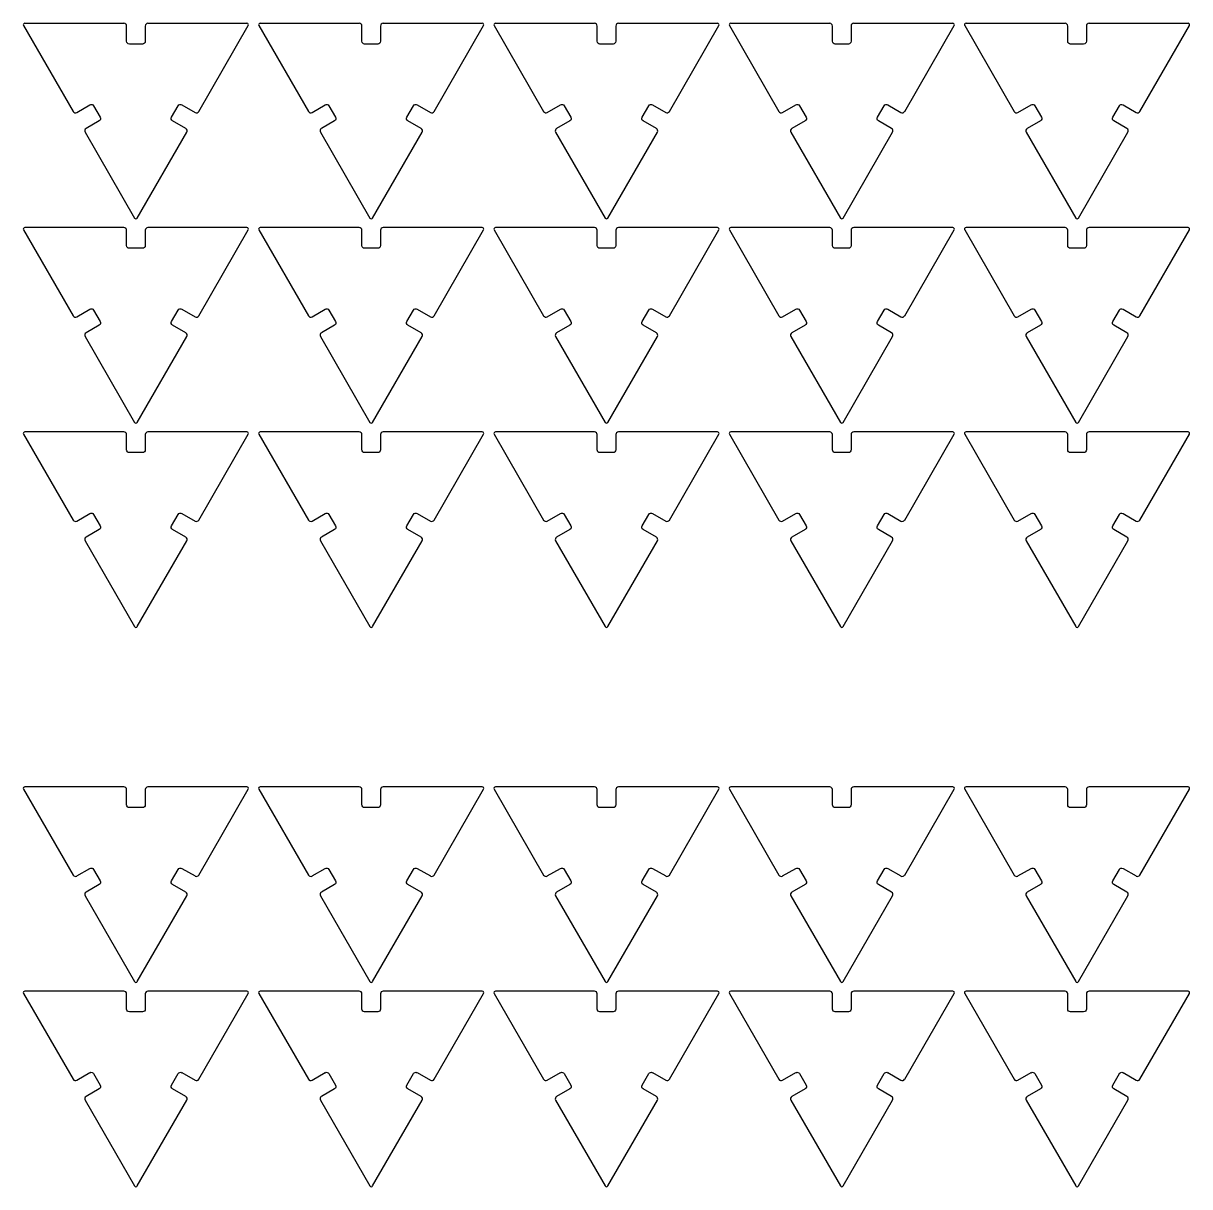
# Model space of a CAD drawing. Header units: millimetres. Extents: x -502 to 508, y 0 to 502.
# Drawn here: x -502.2 to -276.7, y 277.5 to 502.4 of the extents above; entities that cross this region are included whole.
import ezdxf

# ---------------------------------------------------------------- set-up
doc = ezdxf.new("R2010")
doc.units = ezdxf.units.MM
doc.layers.add('Default', color=18, linetype='Continuous', true_color=0x000000)

msp = doc.modelspace()

# ---------------------------------------------------------------- linework, layer by layer
at = {"layer": 'Default'}
for p, q in [((-502.2, 501.95), (-492.62, 485.36)), ((-482.79, 502.4), (-501.94, 502.4)), ((-482.26, 498.92), (-482.26, 501.88)), ((-478.66, 501.88), (-478.66, 498.92)), ((-458.99, 502.4), (-478.14, 502.4)), ((-468.3, 485.36), (-458.73, 501.95)), ((-456.7, 501.95), (-447.12, 485.36)), ((-437.29, 502.4), (-456.44, 502.4)), ((-436.76, 498.92), (-436.76, 501.88)), ((-433.16, 501.88), (-433.16, 498.92)), ((-413.49, 502.4), (-432.64, 502.4)), ((-422.8, 485.36), (-413.23, 501.95)), ((-411.2, 501.95), (-401.62, 485.36)), ((-391.79, 502.4), (-410.94, 502.4)), ((-391.26, 498.92), (-391.26, 501.88)), ((-387.66, 501.88), (-387.66, 498.92)), ((-367.99, 502.4), (-387.14, 502.4)), ((-377.3, 485.36), (-367.73, 501.95)), ((-365.7, 501.95), (-356.12, 485.36)), ((-346.29, 502.4), (-365.44, 502.4)), ((-345.76, 498.92), (-345.76, 501.88)), ((-342.16, 501.88), (-342.16, 498.92)), ((-322.49, 502.4), (-341.64, 502.4)), ((-331.8, 485.36), (-322.23, 501.95)), ((-320.2, 501.95), (-310.62, 485.36)), ((-300.79, 502.4), (-319.94, 502.4)), ((-300.26, 498.92), (-300.26, 501.88)), ((-296.66, 501.88), (-296.66, 498.92)), ((-276.99, 502.4), (-296.14, 502.4)), ((-286.3, 485.36), (-276.73, 501.95)), ((-479.19, 498.4), (-481.74, 498.4)), ((-433.69, 498.4), (-436.24, 498.4)), ((-388.19, 498.4), (-390.74, 498.4)), ((-342.69, 498.4), (-345.24, 498.4)), ((-297.19, 498.4), (-299.74, 498.4)), ((-491.91, 485.17), (-489.35, 486.65)), ((-488.64, 486.46), (-487.36, 484.24)), ((-473.57, 484.24), (-472.29, 486.46)), ((-471.58, 486.65), (-469.02, 485.17)), ((-446.41, 485.17), (-443.85, 486.65)), ((-443.14, 486.46), (-441.86, 484.24)), ((-428.07, 484.24), (-426.79, 486.46)), ((-426.08, 486.65), (-423.52, 485.17)), ((-400.91, 485.17), (-398.35, 486.65)), ((-397.64, 486.46), (-396.36, 484.24)), ((-382.57, 484.24), (-381.29, 486.46)), ((-380.58, 486.65), (-378.02, 485.17)), ((-355.41, 485.17), (-352.85, 486.65)), ((-352.14, 486.46), (-350.86, 484.24)), ((-337.07, 484.24), (-335.79, 486.46)), ((-335.08, 486.65), (-332.52, 485.17)), ((-309.91, 485.17), (-307.35, 486.65)), ((-306.64, 486.46), (-305.36, 484.24)), ((-291.57, 484.24), (-290.29, 486.46)), ((-289.58, 486.65), (-287.02, 485.17)), ((-487.55, 483.53), (-490.11, 482.05)), ((-470.82, 482.05), (-473.38, 483.53)), ((-442.05, 483.53), (-444.61, 482.05)), ((-425.32, 482.05), (-427.88, 483.53)), ((-396.55, 483.53), (-399.11, 482.05)), ((-379.82, 482.05), (-382.38, 483.53)), ((-351.05, 483.53), (-353.61, 482.05)), ((-334.32, 482.05), (-336.88, 483.53)), ((-305.55, 483.53), (-308.11, 482.05)), ((-288.82, 482.05), (-291.38, 483.53)), ((-490.3, 481.34), (-480.73, 464.75)), ((-480.2, 464.75), (-470.63, 481.34)), ((-444.8, 481.34), (-435.23, 464.75)), ((-434.7, 464.75), (-425.13, 481.34)), ((-399.3, 481.34), (-389.73, 464.75)), ((-389.2, 464.75), (-379.63, 481.34)), ((-353.8, 481.34), (-344.23, 464.75)), ((-343.7, 464.75), (-334.13, 481.34)), ((-308.3, 481.34), (-298.73, 464.75)), ((-298.2, 464.75), (-288.63, 481.34)), ((-502.2, 462.45), (-492.62, 445.86)), ((-482.79, 462.9), (-501.94, 462.9)), ((-458.99, 462.9), (-478.14, 462.9)), ((-468.3, 445.86), (-458.73, 462.45)), ((-456.7, 462.45), (-447.12, 445.86)), ((-437.29, 462.9), (-456.44, 462.9)), ((-413.49, 462.9), (-432.64, 462.9)), ((-422.8, 445.86), (-413.23, 462.45)), ((-411.2, 462.45), (-401.62, 445.86)), ((-391.79, 462.9), (-410.94, 462.9)), ((-367.99, 462.9), (-387.14, 462.9)), ((-377.3, 445.86), (-367.73, 462.45)), ((-365.7, 462.45), (-356.12, 445.86)), ((-346.29, 462.9), (-365.44, 462.9)), ((-322.49, 462.9), (-341.64, 462.9)), ((-331.8, 445.86), (-322.23, 462.45)), ((-320.2, 462.45), (-310.62, 445.86)), ((-300.79, 462.9), (-319.94, 462.9)), ((-276.99, 462.9), (-296.14, 462.9)), ((-286.3, 445.86), (-276.73, 462.45)), ((-482.26, 459.42), (-482.26, 462.38)), ((-478.66, 462.38), (-478.66, 459.42)), ((-436.76, 459.42), (-436.76, 462.38)), ((-433.16, 462.38), (-433.16, 459.42)), ((-391.26, 459.42), (-391.26, 462.38)), ((-387.66, 462.38), (-387.66, 459.42)), ((-345.76, 459.42), (-345.76, 462.38)), ((-342.16, 462.38), (-342.16, 459.42)), ((-300.26, 459.42), (-300.26, 462.38)), ((-296.66, 462.38), (-296.66, 459.42)), ((-479.19, 458.9), (-481.74, 458.9)), ((-433.69, 458.9), (-436.24, 458.9)), ((-388.19, 458.9), (-390.74, 458.9)), ((-342.69, 458.9), (-345.24, 458.9)), ((-297.19, 458.9), (-299.74, 458.9)), ((-491.91, 445.67), (-489.35, 447.15)), ((-488.64, 446.96), (-487.36, 444.74)), ((-473.57, 444.74), (-472.29, 446.96)), ((-471.58, 447.15), (-469.02, 445.67)), ((-446.41, 445.67), (-443.85, 447.15)), ((-443.14, 446.96), (-441.86, 444.74)), ((-428.07, 444.74), (-426.79, 446.96)), ((-426.08, 447.15), (-423.52, 445.67)), ((-400.91, 445.67), (-398.35, 447.15)), ((-397.64, 446.96), (-396.36, 444.74)), ((-382.57, 444.74), (-381.29, 446.96)), ((-380.58, 447.15), (-378.02, 445.67)), ((-355.41, 445.67), (-352.85, 447.15)), ((-352.14, 446.96), (-350.86, 444.74)), ((-337.07, 444.74), (-335.79, 446.96)), ((-335.08, 447.15), (-332.52, 445.67)), ((-309.91, 445.67), (-307.35, 447.15)), ((-306.64, 446.96), (-305.36, 444.74)), ((-291.57, 444.74), (-290.29, 446.96)), ((-289.58, 447.15), (-287.02, 445.67)), ((-487.55, 444.03), (-490.11, 442.55)), ((-470.82, 442.55), (-473.38, 444.03)), ((-442.05, 444.03), (-444.61, 442.55)), ((-425.32, 442.55), (-427.88, 444.03)), ((-396.55, 444.03), (-399.11, 442.55)), ((-379.82, 442.55), (-382.38, 444.03)), ((-351.05, 444.03), (-353.61, 442.55)), ((-334.32, 442.55), (-336.88, 444.03)), ((-305.55, 444.03), (-308.11, 442.55)), ((-288.82, 442.55), (-291.38, 444.03)), ((-490.3, 441.84), (-480.73, 425.25)), ((-480.2, 425.25), (-470.63, 441.84)), ((-444.8, 441.84), (-435.23, 425.25)), ((-434.7, 425.25), (-425.13, 441.84)), ((-399.3, 441.84), (-389.73, 425.25)), ((-389.2, 425.25), (-379.63, 441.84)), ((-353.8, 441.84), (-344.23, 425.25)), ((-343.7, 425.25), (-334.13, 441.84)), ((-308.3, 441.84), (-298.73, 425.25)), ((-298.2, 425.25), (-288.63, 441.84)), ((-502.2, 422.95), (-492.62, 406.36)), ((-482.79, 423.4), (-501.94, 423.4)), ((-482.26, 419.92), (-482.26, 422.88)), ((-478.66, 422.88), (-478.66, 419.92)), ((-458.99, 423.4), (-478.14, 423.4)), ((-468.3, 406.36), (-458.73, 422.95)), ((-456.7, 422.95), (-447.12, 406.36)), ((-437.29, 423.4), (-456.44, 423.4)), ((-436.76, 419.92), (-436.76, 422.88)), ((-433.16, 422.88), (-433.16, 419.92)), ((-413.49, 423.4), (-432.64, 423.4)), ((-422.8, 406.36), (-413.23, 422.95)), ((-411.2, 422.95), (-401.62, 406.36)), ((-391.79, 423.4), (-410.94, 423.4)), ((-391.26, 419.92), (-391.26, 422.88)), ((-387.66, 422.88), (-387.66, 419.92)), ((-367.99, 423.4), (-387.14, 423.4)), ((-377.3, 406.36), (-367.73, 422.95)), ((-365.7, 422.95), (-356.12, 406.36)), ((-346.29, 423.4), (-365.44, 423.4)), ((-345.76, 419.92), (-345.76, 422.88)), ((-342.16, 422.88), (-342.16, 419.92)), ((-322.49, 423.4), (-341.64, 423.4)), ((-331.8, 406.36), (-322.23, 422.95)), ((-320.2, 422.95), (-310.62, 406.36)), ((-300.79, 423.4), (-319.94, 423.4)), ((-300.26, 419.92), (-300.26, 422.88)), ((-296.66, 422.88), (-296.66, 419.92)), ((-276.99, 423.4), (-296.14, 423.4)), ((-286.3, 406.36), (-276.73, 422.95)), ((-479.19, 419.4), (-481.74, 419.4)), ((-433.69, 419.4), (-436.24, 419.4)), ((-388.19, 419.4), (-390.74, 419.4)), ((-342.69, 419.4), (-345.24, 419.4)), ((-297.19, 419.4), (-299.74, 419.4)), ((-491.91, 406.17), (-489.35, 407.65)), ((-488.64, 407.46), (-487.36, 405.24)), ((-473.57, 405.24), (-472.29, 407.46)), ((-471.58, 407.65), (-469.02, 406.17)), ((-446.41, 406.17), (-443.85, 407.65)), ((-443.14, 407.46), (-441.86, 405.24)), ((-428.07, 405.24), (-426.79, 407.46)), ((-426.08, 407.65), (-423.52, 406.17)), ((-400.91, 406.17), (-398.35, 407.65)), ((-397.64, 407.46), (-396.36, 405.24)), ((-382.57, 405.24), (-381.29, 407.46)), ((-380.58, 407.65), (-378.02, 406.17)), ((-355.41, 406.17), (-352.85, 407.65)), ((-352.14, 407.46), (-350.86, 405.24)), ((-337.07, 405.24), (-335.79, 407.46)), ((-335.08, 407.65), (-332.52, 406.17)), ((-309.91, 406.17), (-307.35, 407.65)), ((-306.64, 407.46), (-305.36, 405.24)), ((-291.57, 405.24), (-290.29, 407.46)), ((-289.58, 407.65), (-287.02, 406.17)), ((-487.55, 404.53), (-490.11, 403.05)), ((-470.82, 403.05), (-473.38, 404.53)), ((-442.05, 404.53), (-444.61, 403.05)), ((-425.32, 403.05), (-427.88, 404.53)), ((-396.55, 404.53), (-399.11, 403.05)), ((-379.82, 403.05), (-382.38, 404.53)), ((-351.05, 404.53), (-353.61, 403.05)), ((-334.32, 403.05), (-336.88, 404.53)), ((-305.55, 404.53), (-308.11, 403.05)), ((-288.82, 403.05), (-291.38, 404.53)), ((-490.3, 402.34), (-480.73, 385.75)), ((-480.2, 385.75), (-470.63, 402.34)), ((-444.8, 402.34), (-435.23, 385.75)), ((-434.7, 385.75), (-425.13, 402.34)), ((-399.3, 402.34), (-389.73, 385.75)), ((-389.2, 385.75), (-379.63, 402.34)), ((-353.8, 402.34), (-344.23, 385.75)), ((-343.7, 385.75), (-334.13, 402.34)), ((-308.3, 402.34), (-298.73, 385.75)), ((-298.2, 385.75), (-288.63, 402.34)), ((-502.2, 354.31), (-492.62, 337.72)), ((-482.79, 354.76), (-501.94, 354.76)), ((-482.26, 351.28), (-482.26, 354.24)), ((-478.66, 354.24), (-478.66, 351.28)), ((-458.99, 354.76), (-478.14, 354.76)), ((-468.3, 337.72), (-458.73, 354.31)), ((-456.7, 354.31), (-447.12, 337.72)), ((-437.29, 354.76), (-456.44, 354.76)), ((-436.76, 351.28), (-436.76, 354.24)), ((-433.16, 354.24), (-433.16, 351.28)), ((-413.49, 354.76), (-432.64, 354.76)), ((-422.8, 337.72), (-413.23, 354.31)), ((-411.2, 354.31), (-401.62, 337.72)), ((-391.79, 354.76), (-410.94, 354.76)), ((-391.26, 351.28), (-391.26, 354.24)), ((-387.66, 354.24), (-387.66, 351.28)), ((-367.99, 354.76), (-387.14, 354.76)), ((-377.3, 337.72), (-367.73, 354.31)), ((-365.7, 354.31), (-356.12, 337.72)), ((-346.29, 354.76), (-365.44, 354.76)), ((-345.76, 351.28), (-345.76, 354.24)), ((-342.16, 354.24), (-342.16, 351.28)), ((-322.49, 354.76), (-341.64, 354.76)), ((-331.8, 337.72), (-322.23, 354.31)), ((-320.2, 354.31), (-310.62, 337.72)), ((-300.79, 354.76), (-319.94, 354.76)), ((-300.26, 351.28), (-300.26, 354.24)), ((-296.66, 354.24), (-296.66, 351.28)), ((-276.99, 354.76), (-296.14, 354.76)), ((-286.3, 337.72), (-276.73, 354.31)), ((-479.19, 350.76), (-481.74, 350.76)), ((-433.69, 350.76), (-436.24, 350.76)), ((-388.19, 350.76), (-390.74, 350.76)), ((-342.69, 350.76), (-345.24, 350.76)), ((-297.19, 350.76), (-299.74, 350.76)), ((-491.91, 337.53), (-489.35, 339.01)), ((-488.64, 338.81), (-487.36, 336.6)), ((-473.57, 336.6), (-472.29, 338.81)), ((-471.58, 339.01), (-469.02, 337.53)), ((-446.41, 337.53), (-443.85, 339.01)), ((-443.14, 338.81), (-441.86, 336.6)), ((-428.07, 336.6), (-426.79, 338.81)), ((-426.08, 339.01), (-423.52, 337.53)), ((-400.91, 337.53), (-398.35, 339.01)), ((-397.64, 338.81), (-396.36, 336.6)), ((-382.57, 336.6), (-381.29, 338.81)), ((-380.58, 339.01), (-378.02, 337.53)), ((-355.41, 337.53), (-352.85, 339.01)), ((-352.14, 338.81), (-350.86, 336.6)), ((-337.07, 336.6), (-335.79, 338.81)), ((-335.08, 339.01), (-332.52, 337.53)), ((-309.91, 337.53), (-307.35, 339.01)), ((-306.64, 338.81), (-305.36, 336.6)), ((-291.57, 336.6), (-290.29, 338.81)), ((-289.58, 339.01), (-287.02, 337.53)), ((-487.55, 335.89), (-490.11, 334.41)), ((-470.82, 334.41), (-473.38, 335.89)), ((-442.05, 335.89), (-444.61, 334.41)), ((-425.32, 334.41), (-427.88, 335.89)), ((-396.55, 335.89), (-399.11, 334.41)), ((-379.82, 334.41), (-382.38, 335.89)), ((-351.05, 335.89), (-353.61, 334.41)), ((-334.32, 334.41), (-336.88, 335.89)), ((-305.55, 335.89), (-308.11, 334.41)), ((-288.82, 334.41), (-291.38, 335.89)), ((-490.3, 333.7), (-480.73, 317.11)), ((-480.2, 317.11), (-470.63, 333.7)), ((-444.8, 333.7), (-435.23, 317.11)), ((-434.7, 317.11), (-425.13, 333.7)), ((-399.3, 333.7), (-389.73, 317.11)), ((-389.2, 317.11), (-379.63, 333.7)), ((-353.8, 333.7), (-344.23, 317.11)), ((-343.7, 317.11), (-334.13, 333.7)), ((-308.3, 333.7), (-298.73, 317.11)), ((-298.2, 317.11), (-288.63, 333.7)), ((-502.2, 314.81), (-492.62, 298.22)), ((-482.79, 315.26), (-501.94, 315.26)), ((-482.26, 311.78), (-482.26, 314.74)), ((-478.66, 314.74), (-478.66, 311.78)), ((-458.99, 315.26), (-478.14, 315.26)), ((-468.3, 298.22), (-458.73, 314.81)), ((-456.7, 314.81), (-447.12, 298.22)), ((-437.29, 315.26), (-456.44, 315.26)), ((-436.76, 311.78), (-436.76, 314.74)), ((-433.16, 314.74), (-433.16, 311.78)), ((-413.49, 315.26), (-432.64, 315.26)), ((-422.8, 298.22), (-413.23, 314.81)), ((-411.2, 314.81), (-401.62, 298.22)), ((-391.79, 315.26), (-410.94, 315.26)), ((-391.26, 311.78), (-391.26, 314.74)), ((-387.66, 314.74), (-387.66, 311.78)), ((-367.99, 315.26), (-387.14, 315.26)), ((-377.3, 298.22), (-367.73, 314.81)), ((-365.7, 314.81), (-356.12, 298.22)), ((-346.29, 315.26), (-365.44, 315.26)), ((-345.76, 311.78), (-345.76, 314.74)), ((-342.16, 314.74), (-342.16, 311.78)), ((-322.49, 315.26), (-341.64, 315.26)), ((-331.8, 298.22), (-322.23, 314.81)), ((-320.2, 314.81), (-310.62, 298.22)), ((-300.79, 315.26), (-319.94, 315.26)), ((-300.26, 311.78), (-300.26, 314.74)), ((-296.66, 314.74), (-296.66, 311.78)), ((-276.99, 315.26), (-296.14, 315.26)), ((-286.3, 298.22), (-276.73, 314.81)), ((-479.19, 311.26), (-481.74, 311.26)), ((-433.69, 311.26), (-436.24, 311.26)), ((-388.19, 311.26), (-390.74, 311.26)), ((-342.69, 311.26), (-345.24, 311.26)), ((-297.19, 311.26), (-299.74, 311.26)), ((-491.91, 298.03), (-489.35, 299.51)), ((-488.64, 299.31), (-487.36, 297.1)), ((-473.57, 297.1), (-472.29, 299.31)), ((-471.58, 299.51), (-469.02, 298.03)), ((-446.41, 298.03), (-443.85, 299.51)), ((-443.14, 299.31), (-441.86, 297.1)), ((-428.07, 297.1), (-426.79, 299.31)), ((-426.08, 299.51), (-423.52, 298.03)), ((-400.91, 298.03), (-398.35, 299.51)), ((-397.64, 299.31), (-396.36, 297.1)), ((-382.57, 297.1), (-381.29, 299.31)), ((-380.58, 299.51), (-378.02, 298.03)), ((-355.41, 298.03), (-352.85, 299.51)), ((-352.14, 299.31), (-350.86, 297.1)), ((-337.07, 297.1), (-335.79, 299.31)), ((-335.08, 299.51), (-332.52, 298.03)), ((-309.91, 298.03), (-307.35, 299.51)), ((-306.64, 299.31), (-305.36, 297.1)), ((-291.57, 297.1), (-290.29, 299.31)), ((-289.58, 299.51), (-287.02, 298.03)), ((-487.55, 296.39), (-490.11, 294.91)), ((-470.82, 294.91), (-473.38, 296.39)), ((-442.05, 296.39), (-444.61, 294.91)), ((-425.32, 294.91), (-427.88, 296.39)), ((-396.55, 296.39), (-399.11, 294.91)), ((-379.82, 294.91), (-382.38, 296.39)), ((-351.05, 296.39), (-353.61, 294.91)), ((-334.32, 294.91), (-336.88, 296.39)), ((-305.55, 296.39), (-308.11, 294.91)), ((-288.82, 294.91), (-291.38, 296.39)), ((-490.3, 294.2), (-480.73, 277.61)), ((-480.2, 277.61), (-470.63, 294.2)), ((-444.8, 294.2), (-435.23, 277.61)), ((-434.7, 277.61), (-425.13, 294.2)), ((-399.3, 294.2), (-389.73, 277.61)), ((-389.2, 277.61), (-379.63, 294.2)), ((-353.8, 294.2), (-344.23, 277.61)), ((-343.7, 277.61), (-334.13, 294.2)), ((-308.3, 294.2), (-298.73, 277.61)), ((-298.2, 277.61), (-288.63, 294.2))]:
    msp.add_line(p, q, dxfattribs=at)
for centre, radius, start, end in [((-501.94, 502.1), 0.301, 90, 210), ((-482.79, 501.88), 0.522, 0, 90), ((-478.14, 501.88), 0.522, 90, 180), ((-458.99, 502.1), 0.301, 330, 90), ((-456.44, 502.1), 0.301, 90, 210), ((-437.29, 501.88), 0.522, 0, 90), ((-432.64, 501.88), 0.522, 90, 180), ((-413.49, 502.1), 0.301, 330, 90), ((-410.94, 502.1), 0.301, 90, 210), ((-391.79, 501.88), 0.522, 0, 90), ((-387.14, 501.88), 0.522, 90, 180), ((-367.99, 502.1), 0.301, 330, 90), ((-365.44, 502.1), 0.301, 90, 210), ((-346.29, 501.88), 0.522, 0, 90), ((-341.64, 501.88), 0.522, 90, 180), ((-322.49, 502.1), 0.301, 330, 90), ((-319.94, 502.1), 0.301, 90, 210), ((-300.79, 501.88), 0.522, 0, 90), ((-296.14, 501.88), 0.522, 90, 180), ((-276.99, 502.1), 0.301, 330, 90), ((-492.17, 485.62), 0.522, 210, 300), ((-468.76, 485.62), 0.522, 240, 330), ((-446.67, 485.62), 0.522, 210, 300), ((-423.26, 485.62), 0.522, 240, 330), ((-401.17, 485.62), 0.522, 210, 300), ((-377.76, 485.62), 0.522, 240, 330), ((-355.67, 485.62), 0.522, 210, 300), ((-332.26, 485.62), 0.522, 240, 330), ((-310.17, 485.62), 0.522, 210, 300), ((-286.76, 485.62), 0.522, 240, 330), ((-489.85, 481.6), 0.522, 120, 210), ((-471.08, 481.6), 0.522, 330, 60), ((-444.35, 481.6), 0.522, 120, 210), ((-425.58, 481.6), 0.522, 330, 60), ((-398.85, 481.6), 0.522, 120, 210), ((-380.08, 481.6), 0.522, 330, 60), ((-353.35, 481.6), 0.522, 120, 210), ((-334.58, 481.6), 0.522, 330, 60), ((-307.85, 481.6), 0.522, 120, 210), ((-289.08, 481.6), 0.522, 330, 60), ((-480.46, 464.9), 0.301, 210, 330), ((-434.96, 464.9), 0.301, 210, 330), ((-389.46, 464.9), 0.301, 210, 330), ((-343.96, 464.9), 0.301, 210, 330), ((-298.46, 464.9), 0.301, 210, 330), ((-501.94, 462.6), 0.301, 90, 210), ((-482.79, 462.38), 0.522, 0, 90), ((-478.14, 462.38), 0.522, 90, 180), ((-458.99, 462.6), 0.301, 330, 90), ((-456.44, 462.6), 0.301, 90, 210), ((-437.29, 462.38), 0.522, 0, 90), ((-432.64, 462.38), 0.522, 90, 180), ((-413.49, 462.6), 0.301, 330, 90), ((-410.94, 462.6), 0.301, 90, 210), ((-391.79, 462.38), 0.522, 0, 90), ((-387.14, 462.38), 0.522, 90, 180), ((-367.99, 462.6), 0.301, 330, 90), ((-365.44, 462.6), 0.301, 90, 210), ((-346.29, 462.38), 0.522, 0, 90), ((-341.64, 462.38), 0.522, 90, 180), ((-322.49, 462.6), 0.301, 330, 90), ((-319.94, 462.6), 0.301, 90, 210), ((-300.79, 462.38), 0.522, 0, 90), ((-296.14, 462.38), 0.522, 90, 180), ((-276.99, 462.6), 0.301, 330, 90), ((-492.17, 446.12), 0.522, 210, 300), ((-468.76, 446.12), 0.522, 240, 330), ((-446.67, 446.12), 0.522, 210, 300), ((-423.26, 446.12), 0.522, 240, 330), ((-401.17, 446.12), 0.522, 210, 300), ((-377.76, 446.12), 0.522, 240, 330), ((-355.67, 446.12), 0.522, 210, 300), ((-332.26, 446.12), 0.522, 240, 330), ((-310.17, 446.12), 0.522, 210, 300), ((-286.76, 446.12), 0.522, 240, 330), ((-489.85, 442.1), 0.522, 120, 210), ((-471.08, 442.1), 0.522, 330, 60), ((-444.35, 442.1), 0.522, 120, 210), ((-425.58, 442.1), 0.522, 330, 60), ((-398.85, 442.1), 0.522, 120, 210), ((-380.08, 442.1), 0.522, 330, 60), ((-353.35, 442.1), 0.522, 120, 210), ((-334.58, 442.1), 0.522, 330, 60), ((-307.85, 442.1), 0.522, 120, 210), ((-289.08, 442.1), 0.522, 330, 60), ((-480.46, 425.4), 0.301, 210, 330), ((-434.96, 425.4), 0.301, 210, 330), ((-389.46, 425.4), 0.301, 210, 330), ((-343.96, 425.4), 0.301, 210, 330), ((-298.46, 425.4), 0.301, 210, 330), ((-501.94, 423.1), 0.301, 90, 210), ((-482.79, 422.88), 0.522, 0, 90), ((-478.14, 422.88), 0.522, 90, 180), ((-458.99, 423.1), 0.301, 330, 90), ((-456.44, 423.1), 0.301, 90, 210), ((-437.29, 422.88), 0.522, 0, 90), ((-432.64, 422.88), 0.522, 90, 180), ((-413.49, 423.1), 0.301, 330, 90), ((-410.94, 423.1), 0.301, 90, 210), ((-391.79, 422.88), 0.522, 0, 90), ((-387.14, 422.88), 0.522, 90, 180), ((-367.99, 423.1), 0.301, 330, 90), ((-365.44, 423.1), 0.301, 90, 210), ((-346.29, 422.88), 0.522, 0, 90), ((-341.64, 422.88), 0.522, 90, 180), ((-322.49, 423.1), 0.301, 330, 90), ((-319.94, 423.1), 0.301, 90, 210), ((-300.79, 422.88), 0.522, 0, 90), ((-296.14, 422.88), 0.522, 90, 180), ((-276.99, 423.1), 0.301, 330, 90), ((-492.17, 406.62), 0.522, 210, 300), ((-468.76, 406.62), 0.522, 240, 330), ((-446.67, 406.62), 0.522, 210, 300), ((-423.26, 406.62), 0.522, 240, 330), ((-401.17, 406.62), 0.522, 210, 300), ((-377.76, 406.62), 0.522, 240, 330), ((-355.67, 406.62), 0.522, 210, 300), ((-332.26, 406.62), 0.522, 240, 330), ((-310.17, 406.62), 0.522, 210, 300), ((-286.76, 406.62), 0.522, 240, 330), ((-489.85, 402.6), 0.522, 120, 210), ((-471.08, 402.6), 0.522, 330, 60), ((-444.35, 402.6), 0.522, 120, 210), ((-425.58, 402.6), 0.522, 330, 60), ((-398.85, 402.6), 0.522, 120, 210), ((-380.08, 402.6), 0.522, 330, 60), ((-353.35, 402.6), 0.522, 120, 210), ((-334.58, 402.6), 0.522, 330, 60), ((-307.85, 402.6), 0.522, 120, 210), ((-289.08, 402.6), 0.522, 330, 60), ((-480.46, 385.9), 0.301, 210, 330), ((-434.96, 385.9), 0.301, 210, 330), ((-389.46, 385.9), 0.301, 210, 330), ((-343.96, 385.9), 0.301, 210, 330), ((-298.46, 385.9), 0.301, 210, 330), ((-501.94, 354.46), 0.301, 90, 210), ((-482.79, 354.24), 0.522, 0, 90), ((-478.14, 354.24), 0.522, 90, 180), ((-458.99, 354.46), 0.301, 330, 90), ((-456.44, 354.46), 0.301, 90, 210), ((-437.29, 354.24), 0.522, 0, 90), ((-432.64, 354.24), 0.522, 90, 180), ((-413.49, 354.46), 0.301, 330, 90), ((-410.94, 354.46), 0.301, 90, 210), ((-391.79, 354.24), 0.522, 0, 90), ((-387.14, 354.24), 0.522, 90, 180), ((-367.99, 354.46), 0.301, 330, 90), ((-365.44, 354.46), 0.301, 90, 210), ((-346.29, 354.24), 0.522, 0, 90), ((-341.64, 354.24), 0.522, 90, 180), ((-322.49, 354.46), 0.301, 330, 90), ((-319.94, 354.46), 0.301, 90, 210), ((-300.79, 354.24), 0.522, 0, 90), ((-296.14, 354.24), 0.522, 90, 180), ((-276.99, 354.46), 0.301, 330, 90), ((-492.17, 337.98), 0.522, 210, 300), ((-468.76, 337.98), 0.522, 240, 330), ((-446.67, 337.98), 0.522, 210, 300), ((-423.26, 337.98), 0.522, 240, 330), ((-401.17, 337.98), 0.522, 210, 300), ((-377.76, 337.98), 0.522, 240, 330), ((-355.67, 337.98), 0.522, 210, 300), ((-332.26, 337.98), 0.522, 240, 330), ((-310.17, 337.98), 0.522, 210, 300), ((-286.76, 337.98), 0.522, 240, 330), ((-489.85, 333.96), 0.522, 120, 210), ((-471.08, 333.96), 0.522, 330, 60), ((-444.35, 333.96), 0.522, 120, 210), ((-425.58, 333.96), 0.522, 330, 60), ((-398.85, 333.96), 0.522, 120, 210), ((-380.08, 333.96), 0.522, 330, 60), ((-353.35, 333.96), 0.522, 120, 210), ((-334.58, 333.96), 0.522, 330, 60), ((-307.85, 333.96), 0.522, 120, 210), ((-289.08, 333.96), 0.522, 330, 60), ((-480.46, 317.26), 0.301, 210, 330), ((-434.96, 317.26), 0.301, 210, 330), ((-389.46, 317.26), 0.301, 210, 330), ((-343.96, 317.26), 0.301, 210, 330), ((-298.46, 317.26), 0.301, 210, 330), ((-501.94, 314.96), 0.301, 90, 210), ((-482.79, 314.74), 0.522, 0, 90), ((-478.14, 314.74), 0.522, 90, 180), ((-458.99, 314.96), 0.301, 330, 90), ((-456.44, 314.96), 0.301, 90, 210), ((-437.29, 314.74), 0.522, 0, 90), ((-432.64, 314.74), 0.522, 90, 180), ((-413.49, 314.96), 0.301, 330, 90), ((-410.94, 314.96), 0.301, 90, 210), ((-391.79, 314.74), 0.522, 0, 90), ((-387.14, 314.74), 0.522, 90, 180), ((-367.99, 314.96), 0.301, 330, 90), ((-365.44, 314.96), 0.301, 90, 210), ((-346.29, 314.74), 0.522, 0, 90), ((-341.64, 314.74), 0.522, 90, 180), ((-322.49, 314.96), 0.301, 330, 90), ((-319.94, 314.96), 0.301, 90, 210), ((-300.79, 314.74), 0.522, 0, 90), ((-296.14, 314.74), 0.522, 90, 180), ((-276.99, 314.96), 0.301, 330, 90), ((-492.17, 298.48), 0.522, 210, 300), ((-468.76, 298.48), 0.522, 240, 330), ((-446.67, 298.48), 0.522, 210, 300), ((-423.26, 298.48), 0.522, 240, 330), ((-401.17, 298.48), 0.522, 210, 300), ((-377.76, 298.48), 0.522, 240, 330), ((-355.67, 298.48), 0.522, 210, 300), ((-332.26, 298.48), 0.522, 240, 330), ((-310.17, 298.48), 0.522, 210, 300), ((-286.76, 298.48), 0.522, 240, 330), ((-489.85, 294.46), 0.522, 120, 210), ((-471.08, 294.46), 0.522, 330, 60), ((-444.35, 294.46), 0.522, 120, 210), ((-425.58, 294.46), 0.522, 330, 60), ((-398.85, 294.46), 0.522, 120, 210), ((-380.08, 294.46), 0.522, 330, 60), ((-353.35, 294.46), 0.522, 120, 210), ((-334.58, 294.46), 0.522, 330, 60), ((-307.85, 294.46), 0.522, 120, 210), ((-289.08, 294.46), 0.522, 330, 60), ((-480.46, 277.76), 0.301, 210, 330), ((-434.96, 277.76), 0.301, 210, 330), ((-389.46, 277.76), 0.301, 210, 330), ((-343.96, 277.76), 0.301, 210, 330), ((-298.46, 277.76), 0.301, 210, 330)]:
    msp.add_arc(centre, radius, start, end, dxfattribs=at)
at = {"layer": 'Default', "extrusion": (0, 0, -1)}
for centre, start, end in [((481.74, 498.92), 270, 0), ((479.19, 498.92), 180, 270), ((436.24, 498.92), 270, 0), ((433.69, 498.92), 180, 270), ((390.74, 498.92), 270, 0), ((388.19, 498.92), 180, 270), ((345.24, 498.92), 270, 0), ((342.69, 498.92), 180, 270), ((299.74, 498.92), 270, 0), ((297.19, 498.92), 180, 270), ((489.09, 486.2), 60, 150), ((471.84, 486.2), 30, 120), ((443.59, 486.2), 60, 150), ((426.34, 486.2), 30, 120), ((398.09, 486.2), 60, 150), ((380.84, 486.2), 30, 120), ((352.59, 486.2), 60, 150), ((335.34, 486.2), 30, 120), ((307.09, 486.2), 60, 150), ((289.84, 486.2), 30, 120), ((487.81, 483.98), 150, 240), ((473.12, 483.98), 300, 30), ((442.31, 483.98), 150, 240), ((427.62, 483.98), 300, 30), ((396.81, 483.98), 150, 240), ((382.12, 483.98), 300, 30), ((351.31, 483.98), 150, 240), ((336.62, 483.98), 300, 30), ((305.81, 483.98), 150, 240), ((291.12, 483.98), 300, 30), ((481.74, 459.42), 270, 0), ((479.19, 459.42), 180, 270), ((436.24, 459.42), 270, 0), ((433.69, 459.42), 180, 270), ((390.74, 459.42), 270, 0), ((388.19, 459.42), 180, 270), ((345.24, 459.42), 270, 0), ((342.69, 459.42), 180, 270), ((299.74, 459.42), 270, 0), ((297.19, 459.42), 180, 270), ((489.09, 446.7), 60, 150), ((471.84, 446.7), 30, 120), ((443.59, 446.7), 60, 150), ((426.34, 446.7), 30, 120), ((398.09, 446.7), 60, 150), ((380.84, 446.7), 30, 120), ((352.59, 446.7), 60, 150), ((335.34, 446.7), 30, 120), ((307.09, 446.7), 60, 150), ((289.84, 446.7), 30, 120), ((487.81, 444.48), 150, 240), ((473.12, 444.48), 300, 30), ((442.31, 444.48), 150, 240), ((427.62, 444.48), 300, 30), ((396.81, 444.48), 150, 240), ((382.12, 444.48), 300, 30), ((351.31, 444.48), 150, 240), ((336.62, 444.48), 300, 30), ((305.81, 444.48), 150, 240), ((291.12, 444.48), 300, 30), ((481.74, 419.92), 270, 0), ((479.19, 419.92), 180, 270), ((436.24, 419.92), 270, 0), ((433.69, 419.92), 180, 270), ((390.74, 419.92), 270, 0), ((388.19, 419.92), 180, 270), ((345.24, 419.92), 270, 0), ((342.69, 419.92), 180, 270), ((299.74, 419.92), 270, 0), ((297.19, 419.92), 180, 270), ((489.09, 407.2), 60, 150), ((471.84, 407.2), 30, 120), ((443.59, 407.2), 60, 150), ((426.34, 407.2), 30, 120), ((398.09, 407.2), 60, 150), ((380.84, 407.2), 30, 120), ((352.59, 407.2), 60, 150), ((335.34, 407.2), 30, 120), ((307.09, 407.2), 60, 150), ((289.84, 407.2), 30, 120), ((487.81, 404.98), 150, 240), ((473.12, 404.98), 300, 30), ((442.31, 404.98), 150, 240), ((427.62, 404.98), 300, 30), ((396.81, 404.98), 150, 240), ((382.12, 404.98), 300, 30), ((351.31, 404.98), 150, 240), ((336.62, 404.98), 300, 30), ((305.81, 404.98), 150, 240), ((291.12, 404.98), 300, 30), ((481.74, 351.28), 270, 0), ((479.19, 351.28), 180, 270), ((436.24, 351.28), 270, 0), ((433.69, 351.28), 180, 270), ((390.74, 351.28), 270, 0), ((388.19, 351.28), 180, 270), ((345.24, 351.28), 270, 0), ((342.69, 351.28), 180, 270), ((299.74, 351.28), 270, 0), ((297.19, 351.28), 180, 270), ((489.09, 338.55), 60, 150), ((471.84, 338.55), 30, 120), ((443.59, 338.55), 60, 150), ((426.34, 338.55), 30, 120), ((398.09, 338.55), 60, 150), ((380.84, 338.55), 30, 120), ((352.59, 338.55), 60, 150), ((335.34, 338.55), 30, 120), ((307.09, 338.55), 60, 150), ((289.84, 338.55), 30, 120), ((487.81, 336.34), 150, 240), ((473.12, 336.34), 300, 30), ((442.31, 336.34), 150, 240), ((427.62, 336.34), 300, 30), ((396.81, 336.34), 150, 240), ((382.12, 336.34), 300, 30), ((351.31, 336.34), 150, 240), ((336.62, 336.34), 300, 30), ((305.81, 336.34), 150, 240), ((291.12, 336.34), 300, 30), ((481.74, 311.78), 270, 0), ((479.19, 311.78), 180, 270), ((436.24, 311.78), 270, 0), ((433.69, 311.78), 180, 270), ((390.74, 311.78), 270, 0), ((388.19, 311.78), 180, 270), ((345.24, 311.78), 270, 0), ((342.69, 311.78), 180, 270), ((299.74, 311.78), 270, 0), ((297.19, 311.78), 180, 270), ((489.09, 299.05), 60, 150), ((471.84, 299.05), 30, 120), ((443.59, 299.05), 60, 150), ((426.34, 299.05), 30, 120), ((398.09, 299.05), 60, 150), ((380.84, 299.05), 30, 120), ((352.59, 299.05), 60, 150), ((335.34, 299.05), 30, 120), ((307.09, 299.05), 60, 150), ((289.84, 299.05), 30, 120), ((487.81, 296.84), 150, 240), ((473.12, 296.84), 300, 30), ((442.31, 296.84), 150, 240), ((427.62, 296.84), 300, 30), ((396.81, 296.84), 150, 240), ((382.12, 296.84), 300, 30), ((351.31, 296.84), 150, 240), ((336.62, 296.84), 300, 30), ((305.81, 296.84), 150, 240), ((291.12, 296.84), 300, 30)]:
    msp.add_arc(centre, 0.522, start, end, dxfattribs=at)

doc.saveas('drawing.dxf')
